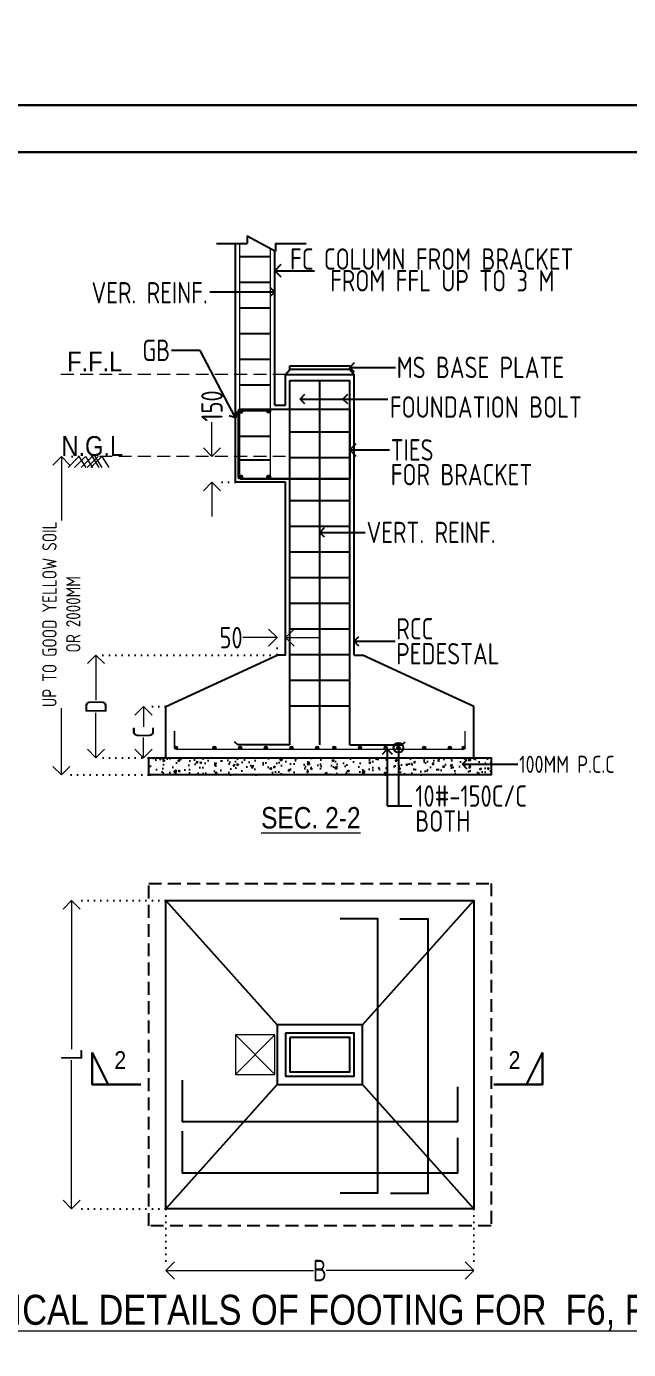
# Model space of a CAD drawing. Header units: inches. Extents: x -605 to 2991212, y -2872845 to 0.
# Drawn here: x 2389849 to 2396885, y -2129042 to -2113589 of the extents above; entities that cross this region are included whole.
import ezdxf
from ezdxf import colors
from ezdxf.entities.mleader import LeaderData, LeaderLine
from ezdxf.enums import TextEntityAlignment as Align
from ezdxf.math import Vec2, Vec3

# ---------------------------------------------------------------- set-up
doc = ezdxf.new("R2010")
doc.units = ezdxf.units.IN
doc.header["$LTSCALE"] = 600
doc.header["$MEASUREMENT"] = 0
for name, pattern in [('DASHED2', [0.375, 0.25, -0.125]), ('DOT2', [0.125, 0, -0.125]), ('HIDDEN', [0.375, 0.25, -0.125])]:
    doc.linetypes.add(name, pattern=pattern)
for name, color, linetype, lineweight in [('BLOCK', 7, 'Continuous', 30), ('L4', 4, 'Continuous', 30), ('PV_TEXT_ROMANS', 7, 'Continuous', 0), ('rDIMension', 1, 'Continuous', 18), ('rPCC DASH', 9, 'HIDDEN', 15), ('rRCC 1', 3, 'Continuous', 25), ('rRCC 2', 40, 'Continuous', 15), ('rREINF 1', 1, 'Continuous', 25), ('rSHEET', 2, 'Continuous', 30), ('TEXT3', 7, 'Continuous', 30), ('TEXT6', 6, 'Continuous', 50)]:
    doc.layers.add(name, color=color, linetype=linetype, lineweight=lineweight)
doc.layers.add('S&T_HATCH', color=7, linetype='Continuous')
doc.styles.add('DIM', font='geniso.shx', dxfattribs={"width": 0.85})
doc.styles.add('J.P', font='ARIALN.TTF')
doc.styles.add('ROMANS', font='arial.ttf')
doc.styles.add('TEXT3', font='geniso.shx')
doc.dimstyles.new('ST-150', dxfattribs={"dimscale": 75, "dimtxt": 3, "dimasz": 2, "dimexe": 0.18, "dimexo": 0.0625, "dimgap": 0.2, "dimtad": 0, "dimdec": 0, "dimlfac": 2, "dimzin": 0, "dimdsep": 46, "dimtxsty": 'DIM', "dimblk": 'OPEN90', "dimcen": 0.09, "dimclrd": 256, "dimclrt": 7, "dimadec": 0, "dimazin": 0, "dimtfac": 1, "dimtdec": 0, "dimtofl": 0, "dimtmove": 0, "dimatfit": 3, "dimldrblk": 'OPEN90', "dimfxl": 1, "dimtolj": 1, "dimtzin": 0, "dimlwd": -1, "dimarcsym": 0})
doc.dimstyles.new('ST-50', dxfattribs={"dimscale": 100, "dimtxt": 2.5, "dimasz": 2, "dimexe": 0.18, "dimexo": 0.0625, "dimgap": 0.2, "dimtad": 0, "dimdec": 0, "dimlfac": 0.5, "dimzin": 0, "dimdsep": 46, "dimtxsty": 'DIM', "dimblk": 'OPEN90', "dimcen": 0.09, "dimclrd": 256, "dimclrt": 7, "dimadec": 0, "dimazin": 0, "dimtfac": 1, "dimtdec": 0, "dimtofl": 0, "dimtmove": 0, "dimatfit": 3, "dimldrblk": 'OPEN90', "dimfxl": 1, "dimtolj": 1, "dimtzin": 0, "dimlwd": -1, "dimarcsym": 0})

# ---------------------------------------------------------------- blocks, each defined once
blk = doc.blocks.new('_Open90')
at = {"color": 0, "linetype": 'ByBlock', "lineweight": -2}
for p, q in [((0, 0), (-1, 0)), ((-0.5, 0.5), (0, 0)), ((0, 0), (-0.5, -0.5))]:
    blk.add_line(p, q, dxfattribs=at)
blk = doc.blocks.new('*D476')
at = {"layer": 'Defpoints', "color": 0, "linetype": 'ByBlock'}
for p in [(2390257.344848791, -2118612.119078918), (2390463.238713608, -2118612.119078918), (2391277.337801598, -2122331.481296727)]:
    blk.add_point(p, dxfattribs=at)
at = {"layer": 'rDIMension', "color": 0, "linetype": 'DOT2', "lineweight": -2}
for p, q in [((2390456.988713608, -2118612.119078918), (2390239.344848791, -2118612.119078918)), ((2391271.087801598, -2122331.481296727), (2390239.344848791, -2122331.481296727))]:
    blk.add_line(p, q, dxfattribs=at)
at = {"layer": 'rDIMension'}
for p, q in [((2390257.344848791, -2118812.119078918), (2390257.344848791, -2119358.39263237)), ((2390257.344848791, -2122131.481296727), (2390257.344848791, -2121551.73673237))]:
    blk.add_line(p, q, dxfattribs=at)
at = {"layer": 'rDIMension', "linetype": 'ByBlock', "xscale": 200, "yscale": 200, "zscale": 200}
for p, rotation in [((2390257.344848791, -2118612.119078918), 90), ((2390257.344848791, -2122331.481296727), 270)]:
    blk.add_blockref('_Open90', p, dxfattribs=dict(at, rotation=rotation))
at = {"layer": 'rDIMension', "color": 7, "linetype": 'ByBlock', "insert": (2390257.344848791, -2120455.064682371), "char_height": 250, "attachment_point": 5, "rotation": 90, "style": 'DIM'}
blk.add_mtext('\\A1;{\\H0.66667x;UP TO GOOD YELLOW SOIL\\POR 2000MM}', dxfattribs=at)
blk = doc.blocks.new('*D477')
at = {"layer": 'Defpoints', "color": 0, "linetype": 'ByBlock'}
for p in [(2391954.905560682, -2118612.119078918), (2392017.185183017, -2118912.119078919), (2392292.337801585, -2118912.119078919)]:
    blk.add_point(p, dxfattribs=at)
at = {"layer": 'rDIMension'}
for p, q in [((2392017.185183017, -2118412.119078918), (2392017.185183017, -2118212.119078918)), ((2392017.185183017, -2119112.119078919), (2392017.185183017, -2119312.119078919))]:
    blk.add_line(p, q, dxfattribs=at)
at = {"layer": 'rDIMension', "color": 0, "linetype": 'DOT2', "lineweight": -2}
for p, q in [((2391961.155560682, -2118612.119078918), (2392035.185183017, -2118612.119078918)), ((2392286.087801585, -2118912.119078919), (2391999.185183017, -2118912.119078919))]:
    blk.add_line(p, q, dxfattribs=at)
at = {"layer": 'rDIMension', "linetype": 'ByBlock', "xscale": 200, "yscale": 200, "zscale": 200}
for p, rotation in [((2392017.185183017, -2118612.119078918), 270), ((2392017.185183017, -2118912.119078919), 90)]:
    blk.add_blockref('_Open90', p, dxfattribs=dict(at, rotation=rotation))
at = {"layer": 'rDIMension', "color": 7, "linetype": 'ByBlock', "insert": (2392017.185183017, -2118022.0354175), "char_height": 250, "attachment_point": 5, "rotation": 90, "style": 'DIM'}
blk.add_mtext('\\A1;150', dxfattribs=at)
blk = doc.blocks.new('*D478')
at = {"layer": 'Defpoints', "color": 0, "linetype": 'ByBlock'}
for p in [(2392777.337801586, -2120727.671325594), (2392777.337801586, -2120931.481296727), (2392877.337801586, -2120931.481296727)]:
    blk.add_point(p, dxfattribs=at)
at = {"layer": 'rDIMension'}
for p, q in [((2392577.337801586, -2120727.671325594), (2392377.337801586, -2120727.671325594)), ((2393077.337801586, -2120727.671325594), (2393277.337801586, -2120727.671325594))]:
    blk.add_line(p, q, dxfattribs=at)
at = {"layer": 'rDIMension', "color": 0, "linetype": 'DOT2', "lineweight": -2}
for p, q in [((2392777.337801586, -2120925.231296727), (2392777.337801586, -2120709.671325594)), ((2392877.337801586, -2120925.231296727), (2392877.337801586, -2120709.671325594))]:
    blk.add_line(p, q, dxfattribs=at)
at = {"layer": 'rDIMension', "linetype": 'ByBlock', "xscale": 200, "yscale": 200, "zscale": 200}
blk.add_blockref('_Open90', (2392777.337801586, -2120727.671325594), dxfattribs=at)
at = {"layer": 'rDIMension', "linetype": 'ByBlock', "xscale": 200, "yscale": 200, "zscale": 200, "rotation": 180}
blk.add_blockref('_Open90', (2392877.337801586, -2120727.671325594), dxfattribs=at)
at = {"layer": 'rDIMension', "color": 7, "linetype": 'ByBlock', "insert": (2392240.379140169, -2120727.671325594), "char_height": 250, "attachment_point": 5, "style": 'DIM'}
blk.add_mtext('\\A1;50', dxfattribs=at)
blk = doc.blocks.new('*D479')
at = {"layer": 'Defpoints', "color": 0, "linetype": 'ByBlock'}
for p in [(2391216.953857545, -2121531.481296727), (2391477.337801598, -2121531.481296727), (2391477.337801598, -2122131.481296726)]:
    blk.add_point(p, dxfattribs=at)
at = {"layer": 'rDIMension', "color": 0, "linetype": 'DOT2', "lineweight": -2}
for p, q in [((2391471.087801598, -2121531.481296727), (2391198.953857545, -2121531.481296727)), ((2391471.087801598, -2122131.481296726), (2391198.953857545, -2122131.481296726))]:
    blk.add_line(p, q, dxfattribs=at)
at = {"layer": 'rDIMension'}
for p, q in [((2391216.953857545, -2121731.481296727), (2391216.953857545, -2121768.981296727)), ((2391216.953857545, -2121931.481296726), (2391216.953857545, -2121893.981296727))]:
    blk.add_line(p, q, dxfattribs=at)
at = {"layer": 'rDIMension', "linetype": 'ByBlock', "xscale": 200, "yscale": 200, "zscale": 200}
for p, rotation in [((2391216.953857545, -2121531.481296727), 90), ((2391216.953857545, -2122131.481296726), 270)]:
    blk.add_blockref('_Open90', p, dxfattribs=dict(at, rotation=rotation))
at = {"layer": 'rDIMension', "color": 7, "linetype": 'ByBlock', "insert": (2391216.953857545, -2121831.481296727), "char_height": 250, "attachment_point": 5, "rotation": 90, "style": 'DIM'}
blk.add_mtext('\\A1;C', dxfattribs=at)
blk = doc.blocks.new('*D480')
at = {"layer": 'Defpoints', "color": 0, "linetype": 'ByBlock'}
for p in [(2390661.719639026, -2120931.481296727), (2392777.337801586, -2120931.481296727), (2391277.337801598, -2122131.481296727)]:
    blk.add_point(p, dxfattribs=at)
at = {"layer": 'rDIMension', "color": 0, "linetype": 'DOT2', "lineweight": -2}
for p, q in [((2392771.087801586, -2120931.481296727), (2390643.719639026, -2120931.481296727)), ((2391271.087801598, -2122131.481296727), (2390643.719639026, -2122131.481296727))]:
    blk.add_line(p, q, dxfattribs=at)
at = {"layer": 'rDIMension'}
for p, q in [((2390661.719639026, -2121131.481296727), (2390661.719639026, -2121458.356296727)), ((2390661.719639026, -2121931.481296727), (2390661.719639026, -2121604.606296727))]:
    blk.add_line(p, q, dxfattribs=at)
at = {"layer": 'rDIMension', "linetype": 'ByBlock', "xscale": 200, "yscale": 200, "zscale": 200}
for p, rotation in [((2390661.719639026, -2120931.481296727), 90), ((2390661.719639026, -2122131.481296727), 270)]:
    blk.add_blockref('_Open90', p, dxfattribs=dict(at, rotation=rotation))
at = {"layer": 'rDIMension', "color": 7, "linetype": 'ByBlock', "insert": (2390661.719639026, -2121531.481296727), "char_height": 250, "attachment_point": 5, "rotation": 90, "style": 'DIM'}
blk.add_mtext('\\A1;D', dxfattribs=at)
blk = doc.blocks.new('*D481')
at = {"layer": 'Defpoints', "color": 0, "linetype": 'ByBlock'}
for p in [(2391477.337801598, -2123798.385692869), (2390376.999569729, -2127398.385692869), (2391477.337801598, -2127398.385692869)]:
    blk.add_point(p, dxfattribs=at)
at = {"layer": 'rDIMension', "color": 0, "linetype": 'DOT2', "lineweight": -2}
for p, q in [((2391471.087801598, -2123798.385692869), (2390358.999569729, -2123798.385692869)), ((2391471.087801598, -2127398.385692869), (2390358.999569729, -2127398.385692869))]:
    blk.add_line(p, q, dxfattribs=at)
at = {"layer": 'rDIMension'}
for p, q in [((2390376.999569729, -2123998.385692869), (2390376.999569729, -2125535.885692869)), ((2390376.999569729, -2127198.385692869), (2390376.999569729, -2125660.885692869))]:
    blk.add_line(p, q, dxfattribs=at)
at = {"layer": 'rDIMension', "linetype": 'ByBlock', "xscale": 200, "yscale": 200, "zscale": 200}
for p, rotation in [((2390376.999569729, -2123798.385692869), 90), ((2390376.999569729, -2127398.385692869), 270)]:
    blk.add_blockref('_Open90', p, dxfattribs=dict(at, rotation=rotation))
at = {"layer": 'rDIMension', "color": 7, "linetype": 'ByBlock', "insert": (2390376.999569729, -2125598.385692869), "char_height": 250, "attachment_point": 5, "rotation": 90, "style": 'DIM'}
blk.add_mtext('\\A1;L', dxfattribs=at)
blk = doc.blocks.new('*D482')
at = {"layer": 'Defpoints', "color": 0, "linetype": 'ByBlock'}
for p in [(2391477.337801598, -2127398.385692869), (2395077.337801597, -2127398.385692869), (2395077.337801597, -2128119.47300429)]:
    blk.add_point(p, dxfattribs=at)
at = {"layer": 'rDIMension', "color": 0, "linetype": 'DOT2', "lineweight": -2}
for p, q in [((2391477.337801598, -2127404.635692869), (2391477.337801598, -2128137.47300429)), ((2395077.337801597, -2127404.635692869), (2395077.337801597, -2128137.47300429))]:
    blk.add_line(p, q, dxfattribs=at)
at = {"layer": 'rDIMension'}
for p, q in [((2391677.337801598, -2128119.47300429), (2393204.212801597, -2128119.47300429)), ((2394877.337801597, -2128119.47300429), (2393350.462801597, -2128119.47300429))]:
    blk.add_line(p, q, dxfattribs=at)
at = {"layer": 'rDIMension', "linetype": 'ByBlock', "xscale": 200, "yscale": 200, "zscale": 200, "rotation": 180}
blk.add_blockref('_Open90', (2391477.337801598, -2128119.47300429), dxfattribs=at)
at = {"layer": 'rDIMension', "linetype": 'ByBlock', "xscale": 200, "yscale": 200, "zscale": 200}
blk.add_blockref('_Open90', (2395077.337801597, -2128119.47300429), dxfattribs=at)
at = {"layer": 'rDIMension', "color": 7, "linetype": 'ByBlock', "insert": (2393277.337801597, -2128119.47300429), "char_height": 250, "attachment_point": 5, "style": 'DIM'}
blk.add_mtext('\\A1;B', dxfattribs=at)
blk = doc.blocks.new('SMH-1')
at = {"layer": 'L4'}
for points in [[(0, 0), (814.6229330631322, 0), (814.6229330631322, 534.8206034718023)], [(814.6229330631322, 534.8206034718023), (546.0281598753063, 0)]]:
    blk.add_lwpolyline(points, dxfattribs=at)
at = {"layer": 'TEXT6', "style": 'ROMANS', "width": 0.85}
blk.add_attdef('SEC', text='', height=300, dxfattribs=at).set_placement((346.3707409001945, 410.1505165286653), align=Align.MIDDLE_CENTER)
blk = doc.blocks.new('_DotBlank')
at = {"color": 0, "linetype": 'ByBlock', "lineweight": -2}
blk.add_line((-0.5, 0), (-1, 0), dxfattribs=at)
blk.add_circle((0, 0), 0.5, dxfattribs=at)

msp = doc.modelspace()

# ---------------------------------------------------------------- hatches: boundary and pattern name
at = {"layer": 'rRCC 2'}
h = msp.add_hatch(color=256, dxfattribs=at)
h.dxf.hatch_style = 1
h.paths.add_polyline_path([(2392330.897981113, -2118084.847222629, -1), (2392376.082731149, -2118084.933697739, -1)])
h = msp.add_hatch(color=256, dxfattribs=at)
h.dxf.hatch_style = 1
h.paths.add_polyline_path([(2392655.538105406, -2118081.93306167, -1), (2392700.722855441, -2118082.01953678, -1)])
h = msp.add_hatch(color=256, dxfattribs=at)
h.dxf.hatch_style = 1
h.paths.add_polyline_path([(2392329.448020852, -2118849.052724009, -1), (2392374.632770887, -2118849.13919912, -1)])
h = msp.add_hatch(color=256, dxfattribs=at)
h.dxf.hatch_style = 1
h.paths.add_polyline_path([(2392657.96556697, -2118849.612242912, -1), (2392703.150317005, -2118849.698718023, -1)])
h = msp.add_hatch(color=256, dxfattribs=at)
h.dxf.hatch_style = 1
edge = h.paths.add_edge_path()
edge.add_arc((2391596.038581537, -2122012.780516787), 18.70077993899758, 0, 360)
h = msp.add_hatch(color=256, dxfattribs=at)
h.dxf.hatch_style = 1
edge = h.paths.add_edge_path()
edge.add_arc((2392046.038581526, -2122012.780516787), 18.70077993899758, 0, 360)
h = msp.add_hatch(color=256, dxfattribs=at)
h.dxf.hatch_style = 1
edge = h.paths.add_edge_path()
edge.add_arc((2392346.038581526, -2122012.780516787), 18.70077993899758, 0, 360)
h = msp.add_hatch(color=256, dxfattribs=at)
h.dxf.hatch_style = 1
edge = h.paths.add_edge_path()
edge.add_arc((2392646.038581526, -2122012.780516787), 18.70077993899758, 0, 360)
h = msp.add_hatch(color=256, dxfattribs=at)
h.dxf.hatch_style = 1
edge = h.paths.add_edge_path()
edge.add_arc((2392946.038581526, -2122012.780516787), 18.70077993899758, 0, 360)
h = msp.add_hatch(color=256, dxfattribs=at)
h.dxf.hatch_style = 1
edge = h.paths.add_edge_path()
edge.add_arc((2393246.038581526, -2122012.780516787), 18.70077993899758, 0, 360)
h = msp.add_hatch(color=256, dxfattribs=at)
h.dxf.hatch_style = 1
edge = h.paths.add_edge_path()
edge.add_arc((2393446.038581525, -2122012.780516787), 18.70077993899758, 0, 360)
h = msp.add_hatch(color=256, dxfattribs=at)
h.dxf.hatch_style = 1
edge = h.paths.add_edge_path()
edge.add_arc((2393746.038581525, -2122012.780516787), 18.70077993899758, 0, 360)
h = msp.add_hatch(color=256, dxfattribs=at)
h.dxf.hatch_style = 1
edge = h.paths.add_edge_path()
edge.add_arc((2394046.038581525, -2122012.780516787), 18.70077993899758, 0, 360)
h = msp.add_hatch(color=256, dxfattribs=at)
h.dxf.hatch_style = 1
edge = h.paths.add_edge_path()
edge.add_arc((2394196.038581536, -2122012.780516787), 18.70077993899758, 0, 360)
h = msp.add_hatch(color=256, dxfattribs=at)
h.dxf.hatch_style = 1
edge = h.paths.add_edge_path()
edge.add_arc((2394496.038581536, -2122012.780516787), 18.70077993899758, 0, 360)
h = msp.add_hatch(color=256, dxfattribs=at)
h.dxf.hatch_style = 1
edge = h.paths.add_edge_path()
edge.add_arc((2394796.038581536, -2122012.780516787), 18.70077993899758, 0, 360)
h = msp.add_hatch(color=256, dxfattribs=at)
h.dxf.hatch_style = 1
edge = h.paths.add_edge_path()
edge.add_arc((2394958.637021658, -2122012.780516787), 18.70077993899758, 0, 360)
at = {"layer": 'S&T_HATCH', "linetype": 'ByBlock', "transparency": 33554559}
h = msp.add_hatch(dxfattribs=at)
h.set_pattern_fill('AR-CONC', color=256, scale=30)
h.set_pattern_definition([(49.99999999999999, (10034.66563468194, -90167.11739394534), (215.178054780226, -18.82564049477853), [22.5, -247.5]), (355, (10034.66563468194, -90167.11739394534), (-41.6254000839, 225.6576401100035), [18, -198]), (100.45144446, (10052.59713898194, -90168.68619714535), (173.5526540181336, 206.8319972905888), [19.12205759999996, -210.3426335999997]), (46.18420000000001, (10034.66563468194, -90107.11739394534), (320.1723992014717, -49.65578423792296), [33.75, -371.25]), (96.63563549, (10061.34665818194, -90111.25538604535), (280.3985837022685, 292.2355802323651), [28.6831026, -315.5141279999999]), (351.1841639899999, (10034.66563468194, -90107.11739394534), (280.3985835164319, 292.2355800809971), [27, -297.0000003]), (21, (10064.66563468194, -90122.11739394534), (179.0721156355385, -120.7856671996016), [22.5, -247.5]), (326.0000000000001, (10064.66563468194, -90122.11739394534), (72.99459957647451, 217.5450135140559), [18, -198]), (71.45144474, (10079.58831088194, -90132.18286614533), (252.0667130189913, 96.75934584190615), [19.122057, -210.3426336]), (37.50000000000001, (10034.66563468194, -90167.11739394534), (3.647956595187201, 99.86815614939344), [0, -195.6, 0, -201, 0, -198.75]), (7.499999999999999, (10034.66563468194, -90167.11739394534), (78.92086123264458, 118.3235135647081), [0, -114.6, 0, -191.1, 0, -75.75]), (327.5, (9967.765634681935, -90167.11739394534), (160.1467308517227, -6.766461520313927), [0, -75, 0, -234, 0, -310.5]), (317.5, (9937.765634681935, -90167.11739394534), (174.9558508027159, 30.03149469969532), [0, -97.5, 0, -155.4, 0, -220.5])])
h.paths.add_polyline_path([(2395277.337801598, -2122131.481296727), (2391277.337801598, -2122131.481296726), (2391277.337801598, -2122331.481296726), (2395277.337801598, -2122331.481296727)])

# ---------------------------------------------------------------- linework, layer by layer
at = {"color": 7, "linetype": 'DASHED2'}
msp.add_lwpolyline([(2391277.337801598, -2127598.385692869), (2391277.337801598, -2123598.385692869), (2395277.337801598, -2123598.385692869), (2395277.337801598, -2127598.385692869)], close=True, dxfattribs=at)
at = {"color": 1, "linetype": 'ByBlock'}
for points in [[(2391477.337801598, -2127398.385692869), (2391477.337801598, -2123798.385692869), (2395077.337801598, -2123798.385692869), (2395077.337801598, -2127398.385692869)], [(2392777.337801586, -2125248.385692869), (2392777.337801586, -2125948.385692869), (2393777.337801586, -2125948.385692869), (2393777.337801586, -2125248.385692869)]]:
    msp.add_lwpolyline(points, close=True, dxfattribs=at)
for points in [[(2392777.337801586, -2125248.385692869), (2391477.337801598, -2123798.385692869)], [(2393777.337801586, -2125248.385692869), (2395077.337801597, -2123798.385692869)], [(2392777.337801586, -2125948.385692869), (2391477.337801598, -2127398.385692869)], [(2393777.337801586, -2125948.385692869), (2395077.337801597, -2127398.385692869)]]:
    msp.add_lwpolyline(points, dxfattribs=at)
at = {"color": 3, "linetype": 'ByBlock'}
msp.add_lwpolyline([(2392877.337801586, -2125348.385692869), (2392877.337801586, -2125848.385692869), (2393677.337801586, -2125848.385692869), (2393677.337801586, -2125348.385692869)], close=True, dxfattribs=at)
at = {"color": 2, "linetype": 'ByBlock'}
msp.add_lwpolyline([(2392927.337801586, -2125398.385692869), (2392927.337801586, -2125798.385692869), (2393627.337801586, -2125798.385692869), (2393627.337801586, -2125398.385692869)], close=True, dxfattribs=at)
at = {"layer": 'rPCC DASH'}
for p, q in [((2392877.337801586, -2117652.119078918), (2390234.14005492, -2117652.119078918)), ((2392877.337801586, -2118612.119078918), (2390606.903607483, -2118612.119078918))]:
    msp.add_line(p, q, dxfattribs=at)
at = {"layer": 'rRCC 1'}
for p, q in [((2392428.638868378, -2116034.427471776), (2392759.531229381, -2116214.57310945)), ((2392428.638868378, -2116034.427471776), (2392428.638868378, -2116124.500290613)), ((2392071.585048877, -2116124.500290613), (2392428.638868378, -2116124.500290613)), ((2392292.337801585, -2118912.119078918), (2392292.337801585, -2116124.500290613)), ((2392759.531229381, -2116124.500290613), (2393116.585048882, -2116124.500290613)), ((2392759.531229381, -2116124.500290613), (2392759.531229381, -2116214.57310945)), ((2392752.337801585, -2118012.119078918), (2392752.337801585, -2116210.656837)), ((2392877.337801586, -2118012.119078918), (2392877.337801586, -2117652.119078918)), ((2392877.337801586, -2117652.119078918), (2393677.337801586, -2117652.119078918)), ((2393677.337801586, -2120931.481296727), (2393677.337801586, -2117652.119078918)), ((2392292.337801585, -2118912.119078918), (2392292.337801585, -2118612.119078918)), ((2392877.337801586, -2120931.481296727), (2392877.337801586, -2118912.119078918)), ((2391477.337801598, -2121531.481296726), (2392777.337801586, -2120931.481296727)), ((2392877.337801586, -2120931.481296727), (2392777.337801586, -2120931.481296727)), ((2393677.337801585, -2120931.481296727), (2393777.337801585, -2120931.481296727)), ((2395077.337801597, -2121531.481296727), (2393777.337801585, -2120931.481296727)), ((2391477.337801598, -2122131.481296726), (2391477.337801598, -2121531.481296726)), ((2395077.337801597, -2122131.481296727), (2395077.337801597, -2121531.481296727))]:
    msp.add_line(p, q, dxfattribs=at)
at = {"layer": 'rRCC 1', "color": 2}
for p, q in [((2392342.337801585, -2116275.538683426), (2392702.337801585, -2116275.538683425)), ((2392342.337801585, -2116575.538683426), (2392702.337801585, -2116575.538683426)), ((2392342.337801585, -2116875.538683426), (2392702.337801585, -2116875.538683426)), ((2392342.337801585, -2117175.538683426), (2392702.337801585, -2117175.538683426)), ((2392342.337801585, -2117475.538683426), (2392702.337801585, -2117475.538683426)), ((2392927.337801586, -2121977.606530706), (2392927.337801586, -2117724.109416851)), ((2392927.337801586, -2117724.109416851), (2393627.337801586, -2117724.109416851)), ((2392927.337801586, -2121977.606530706), (2392927.337801586, -2117724.109416851)), ((2393277.337801586, -2121977.606530706), (2393277.337801586, -2117724.109416851)), ((2393277.337801587, -2121977.606530706), (2393277.337801587, -2117724.109416851)), ((2393627.337801586, -2121977.606530706), (2393627.337801586, -2117724.109416851)), ((2392342.337801585, -2117775.538683426), (2392702.337801585, -2117775.538683426)), ((2392342.337801585, -2118075.538683425), (2392702.337801585, -2118075.538683426)), ((2392927.337801586, -2118324.109416851), (2393627.337801586, -2118324.109416851)), ((2392342.337801585, -2118375.538683426), (2392702.337801585, -2118375.538683426)), ((2392342.337801585, -2118649.150357543), (2392702.337801585, -2118649.150357543)), ((2392927.337801586, -2118624.109416851), (2393627.337801586, -2118624.109416851)), ((2392350.396115111, -2118873.376262838), (2393627.337801586, -2118874.371798269)), ((2392927.337801586, -2119124.109416851), (2393627.337801586, -2119124.109416851)), ((2392927.337801586, -2119424.109416851), (2393627.337801586, -2119424.109416851)), ((2392927.337801586, -2119724.109416851), (2393627.337801586, -2119724.109416851)), ((2392927.337801586, -2120024.109416851), (2393627.337801586, -2120024.109416851)), ((2392927.337801586, -2120324.109416851), (2393627.337801586, -2120324.109416851)), ((2392927.337801586, -2120624.109416851), (2393627.337801586, -2120624.109416851)), ((2392927.337801586, -2120924.109416851), (2393627.337801586, -2120924.109416851)), ((2392927.337801586, -2121224.109416851), (2393627.337801586, -2121224.109416851)), ((2392927.337801586, -2121524.109416851), (2393627.337801586, -2121524.109416851)), ((2392319.177801586, -2121977.606530706), (2392279.057035524, -2121943.605946715)), ((2392927.337801586, -2121977.606530706), (2392319.177801586, -2121977.606530706)), ((2393627.337801586, -2121977.606530706), (2394235.497801587, -2121977.606530706)), ((2394235.497801587, -2121977.606530706), (2394275.618567649, -2121943.605946715))]:
    msp.add_line(p, q, dxfattribs=at)
at = {"layer": 'rRCC 1', "color": 0}
for p, q in [((2392877.337801586, -2117652.119078918), (2392927.337801586, -2117594.536799219)), ((2393627.337801586, -2117594.536799219), (2393677.337801586, -2117652.119078918))]:
    msp.add_line(p, q, dxfattribs=at)
msp.add_lwpolyline([(2392927.337801586, -2117553.704323168), (2393627.337801586, -2117553.704323168), (2393627.337801586, -2117594.536799219), (2392927.337801586, -2117594.536799219)], close=True, dxfattribs=at)
at = {"layer": 'rRCC 1'}
for points in [[(2392877.337801586, -2118912.119078918), (2392292.337801585, -2118912.119078918), (2392292.337801585, -2118012.119078918)], [(2392752.337801585, -2118012.119078918), (2392877.337801586, -2118012.119078918)], [(2392877.337801586, -2118873.74492917), (2392877.337801586, -2118873.76794149)]]:
    msp.add_lwpolyline(points, dxfattribs=at)
at = {"layer": 'rRCC 1', "color": 2}
msp.add_lwpolyline([(2392348.463428432, -2118058.529065346), (2393627.337801586, -2118058.529065346), (2393627.337801586, -2118874.371798269), (2392348.44783594, -2118873.374743911, -0.4139852340272943), (2392328.463428432, -2118853.374749989), (2392328.463428432, -2118078.529065346, -0.414213562373095)], format="xyb", close=True, dxfattribs=at)
at = {"layer": 'rRCC 1'}
msp.add_lwpolyline([(2391277.337801598, -2122131.481296726), (2395277.337801598, -2122131.481296727), (2395277.337801598, -2122331.481296727), (2391277.337801598, -2122331.481296726)], close=True, dxfattribs=at)
at = {"layer": 'rRCC 1', "color": 2}
for points in [[(2393514.978249551, -2124008.028492045), (2393951.158109018, -2124008.028492045), (2393951.158109018, -2127215.988083418), (2393514.978249551, -2127215.988083418)], [(2394212.311115714, -2124013.594972393), (2394539.376295762, -2124013.594972393), (2394539.376295762, -2127221.554563766), (2394103.196436295, -2127221.554563766)], [(2394884.425584754, -2125972.256667096), (2394884.425584754, -2126384.09042747), (2391672.982144849, -2126384.09042747), (2391672.982144849, -2125894.72746088)], [(2394884.425584754, -2126569.434756566), (2394884.425584754, -2126981.26851694), (2391672.982144849, -2126981.26851694), (2391672.982144849, -2126491.90555035)]]:
    msp.add_lwpolyline(points, dxfattribs=at)
at = {"layer": 'rRCC 2'}
for p, q in [((2392342.337801585, -2118818.957572733), (2392342.337801585, -2116124.500290613)), ((2392702.337801585, -2118818.957572733), (2392702.337801585, -2116183.435652877)), ((2392702.337801585, -2118873.650645312), (2392702.337801585, -2116183.435652877)), ((2390463.238713608, -2118612.119078918), (2390335.359399459, -2118740.175964011)), ((2390540.331910466, -2118612.119078918), (2390412.452596318, -2118740.175964011)), ((2390463.238713608, -2118612.119078918), (2390543.048780838, -2118740.175964011)), ((2390616.177074999, -2118612.119078918), (2390488.297760849, -2118740.175964011)), ((2390540.331910466, -2118612.119078918), (2390620.141977697, -2118740.175964011)), ((2390688.410945992, -2118612.119078918), (2390560.531631843, -2118740.175964011)), ((2390730.560326359, -2118612.119078918), (2390602.68101221, -2118740.175964011)), ((2390616.177074999, -2118612.119078918), (2390695.987142229, -2118740.175964011)), ((2390648.396598164, -2118612.119078918), (2390728.206665394, -2118740.175964011)), ((2390730.560326359, -2118612.119078918), (2390810.37039359, -2118740.175964011))]:
    msp.add_line(p, q, dxfattribs=at)
at = {"layer": 'rRCC 2', "color": 6}
for p, q in [((2392292.337801585, -2125368.385692877), (2392752.337801585, -2125828.385692877)), ((2392752.337801585, -2125368.385692877), (2392292.337801585, -2125828.385692877))]:
    msp.add_line(p, q, dxfattribs=at)
at = {"layer": 'rRCC 2'}
for points in [[(2391577.337801598, -2121821.481296726), (2391577.337801598, -2122012.780516787)], [(2391577.337801598, -2122012.780516787), (2391577.337801598, -2121821.481296727)], [(2394977.337801598, -2122012.780516787), (2394977.337801598, -2121821.481296727)], [(2391596.038581537, -2122031.481296726), (2394958.637021658, -2122031.481296727)]]:
    msp.add_lwpolyline(points, dxfattribs=at)
at = {"layer": 'rRCC 2', "color": 6}
msp.add_lwpolyline([(2392292.337801585, -2125368.385692877), (2392292.337801585, -2125828.385692877), (2392752.337801585, -2125828.385692877), (2392752.337801585, -2125368.385692877)], close=True, dxfattribs=at)
at = {"layer": 'rRCC 2'}
for centre, radius in [((2392353.490356131, -2118084.890460184), 22.59241639155215), ((2392353.490356131, -2118084.890460183), 22.59241639155215), ((2392678.130480423, -2118081.976299225), 22.59241639155215), ((2392678.130480423, -2118081.976299225), 22.59241639155215), ((2392352.040395869, -2118849.095961564), 22.59241639155215), ((2392352.040395869, -2118849.095961564), 22.59241639155215), ((2392680.557941988, -2118849.655480468), 22.59241639155215), ((2392680.557941988, -2118849.655480468), 22.59241639155215), ((2391596.038581537, -2122012.780516787), 18.70077993899758), ((2391596.038581537, -2122012.780516787), 18.70077993899758), ((2392046.038581526, -2122012.780516787), 18.70077993899758), ((2392046.038581526, -2122012.780516787), 18.70077993899758), ((2392346.038581526, -2122012.780516787), 18.70077993899758), ((2392346.038581526, -2122012.780516787), 18.70077993899758), ((2392646.038581526, -2122012.780516787), 18.70077993899758), ((2392646.038581526, -2122012.780516787), 18.70077993899758), ((2392946.038581526, -2122012.780516787), 18.70077993899758), ((2392946.038581526, -2122012.780516787), 18.70077993899758), ((2393246.038581526, -2122012.780516787), 18.70077993899758), ((2393246.038581526, -2122012.780516787), 18.70077993899758), ((2393446.038581525, -2122012.780516787), 18.70077993899758), ((2393446.038581525, -2122012.780516787), 18.70077993899758), ((2393746.038581525, -2122012.780516787), 18.70077993899758), ((2393746.038581525, -2122012.780516787), 18.70077993899758), ((2394046.038581525, -2122012.780516787), 18.70077993899758), ((2394046.038581525, -2122012.780516787), 18.70077993899758), ((2394196.038581536, -2122012.780516787), 18.70077993899758), ((2394196.038581536, -2122012.780516787), 18.70077993899758), ((2394496.038581536, -2122012.780516787), 18.70077993899758), ((2394496.038581536, -2122012.780516787), 18.70077993899758), ((2394796.038581536, -2122012.780516787), 18.70077993899758), ((2394796.038581536, -2122012.780516787), 18.70077993899758), ((2394958.637021658, -2122012.780516787), 18.70077993899758), ((2394958.637021658, -2122012.780516787), 18.70077993899758)]:
    msp.add_circle(centre, radius, dxfattribs=at)
at = {"layer": 'rSHEET'}
msp.add_lwpolyline([(2379156.985346987, -2155416.219852084), (2437014.36531185, -2155416.219852084), (2437014.36531185, -2114506.919551145), (2379156.985346987, -2114506.919551145)], close=True, dxfattribs=at)
msp.add_lwpolyline([(2380121.275013069, -2154866.230354306), (2436050.075645769, -2154866.230354306, 0.414213562373095), (2436463.342645519, -2154452.963354557), (2436463.342645519, -2115470.176048673, 0.414213562373095), (2436050.07564577, -2115056.909048924), (2380121.275013069, -2115056.909048924, 0.414213562373095), (2379708.008013319, -2115470.176048673), (2379708.008013319, -2154452.963354557, 0.414213562373095)], format="xyb", close=True, dxfattribs=at)

# ---------------------------------------------------------------- block references
at = {"layer": 'BLOCK'}
ref = msp.add_blockref('SMH-1', (2391187.327320368, -2125948.385692869), dxfattribs=dict(at, xscale=-0.6985281548173935, yscale=0.6985281548173935, zscale=0.6985281548173935))
ref.add_attrib('SEC', '2', dxfattribs={"layer": 'TEXT6', "height": 209.558446445218, "style": 'ROMANS', "width": 0.85}).set_placement((2390945.377605844, -2125661.884009361), align=Align.MIDDLE_CENTER)
at = {"layer": 'BLOCK', "xscale": 0.6985281548173935, "yscale": 0.6985281548173935, "zscale": 0.6985281548173935}
msp.add_blockref('SMH-1', (2395309.964167135, -2125948.385692869), dxfattribs=at).add_auto_attribs({'SEC': '2'})

# ---------------------------------------------------------------- texts
at = {"layer": 'PV_TEXT_ROMANS', "style": 'J.P'}
for s, height, p in [('%%USEC. 2-2', 250, (2393172.15785703, -2122831.361161537)), ('%%UTYPICAL DETAILS OF FOOTING FOR  F6, F7, F4A, F5A', 350, (2394066.551476731, -2128607.942949825))]:
    msp.add_text(s, height=height, rotation=359.9999999999999, dxfattribs=at).set_placement(p, align=Align.MIDDLE)
at = {"layer": 'rDIMension', "color": 7, "style": 'DIM'}
for s, insert, char_height, attachment_point in [('\\A1;VER. REINF. ', (2391967.490103503, -2116699.469419154), 250, 6), ('\\A1;100MM P.C.C', (2395605.094258655, -2122207.070124854), 200, 4)]:
    msp.add_mtext(s, dxfattribs=dict(at, insert=insert, char_height=char_height, attachment_point=attachment_point))
at = {"layer": 'rDIMension', "color": 7, "char_height": 250, "attachment_point": 4, "line_spacing_factor": 0.7, "style": 'DIM'}
for s, insert in [('\\A1;RCC\\PPEDESTAL', (2394170.654502765, -2120770.466039486)), ('\\A1;10#-150C/C\\PBOTH', (2394392.695480471, -2122723.650567488))]:
    msp.add_mtext(s, dxfattribs=dict(at, insert=insert))
at = {"layer": 'rRCC 1', "color": 7, "insert": (2391528.377122985, -2117371.958534732), "char_height": 250, "attachment_point": 6, "style": 'DIM'}
msp.add_mtext('\\A1;GB', dxfattribs=at)
at = {"layer": 'rRCC 2', "color": 7, "char_height": 250, "style": 'DIM'}
for s, insert, attachment_point in [('\\A1;FC COLUMN FROM BRACKET', (2396240.425042174, -2116305.85616844), 6), ('\\A1;FROM FFL UP TO 3 M', (2396017.717662669, -2116558.92069637), 6), ('\\A1;MS BASE PLATE', (2394175.710714901, -2117571.344836629), 4), ('\\A1;FOUNDATION BOLT', (2394095.761235199, -2118034.751859482), 4), ('\\A1;TIES ', (2394105.689019803, -2118534.964336385), 4), ('\\A1;FOR BRACKET', (2394105.689019803, -2118823.709866479), 4), ('\\A1;VERT. REINF.', (2393823.104546561, -2119498.599862008), 4)]:
    msp.add_mtext(s, dxfattribs=dict(at, insert=insert, attachment_point=attachment_point))
at = {"layer": 'TEXT3', "style": 'ROMANS', "width": 0.85}
for s, p in [('F.F.L', (2390323.486144773, -2117618.854875833)), ('N.G.L', (2390257.344848792, -2118606.632238631))]:
    msp.add_text(s, height=232.5536011379122, dxfattribs=at).set_placement(p)

# ---------------------------------------------------------------- dimensions: what is measured, and where the dimension line sits
at = {"layer": 'rDIMension'}
dim = msp.add_linear_dim(base=(2392017.185183017, -2118912.119078919), p1=(2391954.905560682, -2118612.119078918), p2=(2392292.337801585, -2118912.119078919), angle=90, dimstyle='ST-50', dxfattribs=at)
dim.commit()
dim.dimension.update_dxf_attribs({"geometry": '*D477', "text_midpoint": (2392017.185183017, -2118022.0354175), "dimtype": 160})
dim = msp.add_linear_dim(base=(2390257.344848791, -2118612.119078918), p1=(2391277.337801598, -2122331.481296727), p2=(2390463.238713608, -2118612.119078918), angle=90, text='{\\H0.66667x;UP TO GOOD YELLOW SOIL\\POR 2000MM}', dimstyle='ST-50', dxfattribs=at)
dim.commit()
dim.dimension.update_dxf_attribs({"geometry": '*D476', "text_midpoint": (2390257.344848791, -2120455.064682371), "dimtype": 160})
dim = msp.add_linear_dim(base=(2392777.337801586, -2120727.671325594), p1=(2392877.337801586, -2120931.481296727), p2=(2392777.337801586, -2120931.481296727), dimstyle='ST-50', dxfattribs=at)
dim.commit()
dim.dimension.update_dxf_attribs({"geometry": '*D478', "text_midpoint": (2392240.379140169, -2120727.671325594)})
for base, p1, p2, text, picture, middle in [((2390661.719639026, -2120931.481296727), (2391277.337801598, -2122131.481296727), (2392777.337801586, -2120931.481296727), 'D', '*D480', (2390661.719639026, -2121531.481296727)), ((2391216.953857545, -2121531.481296727), (2391477.337801598, -2122131.481296726), (2391477.337801598, -2121531.481296727), 'C', '*D479', (2391216.953857545, -2121831.481296727)), ((2390376.999569729, -2127398.385692869), (2391477.337801598, -2123798.385692869), (2391477.337801598, -2127398.385692869), 'L', '*D481', (2390376.999569729, -2125598.385692869))]:
    dim = msp.add_linear_dim(base=base, p1=p1, p2=p2, angle=90, text=text, dimstyle='ST-50', dxfattribs=at)
    dim.commit()
    dim.dimension.update_dxf_attribs({"geometry": picture, "text_midpoint": middle})
dim = msp.add_linear_dim(base=(2395077.337801597, -2128119.47300429), p1=(2391477.337801598, -2127398.385692869), p2=(2395077.337801597, -2127398.385692869), text='B', dimstyle='ST-50', dxfattribs=at)
dim.commit()
dim.dimension.update_dxf_attribs({"geometry": '*D482', "text_midpoint": (2393277.337801597, -2128119.47300429)})

# ---------------------------------------------------------------- leaders
at = {"layer": 'rRCC 2', "color": 7}
ml = msp.add_multileader_mtext('Standard', dxfattribs=at)
ml.set_content('\\A1;\\W0.85;(a)4-12# ', color=7, style='TEXT3')
ml.set_leader_properties(color=256, linetype='ByLayer', lineweight=-1)
ml.set_arrow_properties(name='DOTBLANK')
ml.build(insert=Vec2(0, 0))
ml.multileader.update_dxf_attribs({"text_top_attachment_type": 0, "text_bottom_attachment_type": 0, "dogleg_length": 7.469940020243327, "arrow_head_size": 187.5, "scale": 75})
ctx = ml.context
ctx.base_point, ctx.scale, ctx.char_height, ctx.arrow_head_size, ctx.landing_gap_size, ctx.plane_origin = Vec3(2449102.551911497, -2386705.75960088), 75, 250, 187.5, 6.75, Vec3(2444752.554537613, -2386753.705071154)
ctx.text_align_type = 2
notes = []
notes.append((ctx, [(0, (0, 0, 0), (0, 0), (1, 0), 1, [])]))
ctx.mtext.insert, ctx.mtext.alignment, ctx.mtext.flow_direction = Vec3(2450129.21825008, -2386574.50960088), 3, 5
ml = msp.add_multileader_mtext('Standard', dxfattribs=at)
ml.set_content('\\A1;\\W0.85;(a)4-12# ', color=7, style='TEXT3')
ml.set_leader_properties(color=256, linetype='ByLayer', lineweight=-1)
ml.set_arrow_properties(name='DOTBLANK')
ml.build(insert=Vec2(0, 0))
ml.multileader.update_dxf_attribs({"text_top_attachment_type": 0, "text_bottom_attachment_type": 0, "dogleg_length": 7.469940020243327, "arrow_head_size": 187.5, "scale": 75})
ctx = ml.context
ctx.base_point, ctx.scale, ctx.char_height, ctx.arrow_head_size, ctx.landing_gap_size, ctx.plane_origin = Vec3(2474235.518732073, -2625457.084461873), 75, 250, 187.5, 6.75, Vec3(2469885.521358189, -2625505.029932146)
ctx.text_align_type = 2
notes.append((ctx, [(0, (0, 0, 0), (0, 0), (1, 0), 1, [])]))
ctx.mtext.insert, ctx.mtext.alignment, ctx.mtext.flow_direction = Vec3(2475262.185070655, -2625325.834461873), 3, 5
at = {"layer": 'rREINF 1'}
msp.add_leader([(2392750.869874965, -2116441.592935078), (2393214.153495466, -2116441.592935078)], dimstyle='ST-150', dxfattribs=at)
for points, override in [([(2392751.162355329, -2116690.746284047), (2391991.03807835, -2116690.746284047)], {"dimasz": 1.5}), ([(2393046.564576815, -2117941.703632635), (2393847.840152078, -2117941.703632635)], {"dimasz": 1.5}), ([(2393546.484105909, -2117941.703632635), (2394072.908376102, -2117941.703632635)], {"dimasz": 1.5}), ([(2394064.671929745, -2122031.481296726), (2394064.671929745, -2122691.468306045), (2394351.127497235, -2122691.468306045)], {"dimasz": 1.5}), ([(2394196.038581536, -2122012.780516787), (2394196.038581536, -2122691.468306045), (2394351.127497235, -2122691.468306045)], {"dimasz": 1.5, "dimldrblk": 'DotBlank'})]:
    msp.add_leader(points, dimstyle='ST-150', override=override, dxfattribs=at)
at = {"layer": 'rREINF 1', "annotation_type": 0, "has_hookline": 1}
for points, hookline_direction, text_width in [([(2392292.337801585, -2118161.261315404), (2391877.780270591, -2117371.958534732), (2391543.377122985, -2117371.958534732)], 1, 276.25), ([(2393677.337801586, -2120770.466039486), (2394155.654502765, -2120770.466039486)], 0, 1253.75), ([(2394942.641195911, -2122207.070124854), (2395590.094258655, -2122207.070124854)], 0, 1122)]:
    msp.add_leader(points, dimstyle='ST-150', override={"dimasz": 1.5}, dxfattribs=dict(at, hookline_direction=hookline_direction, text_width=text_width))
at = {"layer": 'rREINF 1', "annotation_type": 0, "has_hookline": 1, "hookline_direction": 0, "horizontal_direction": (1, 1.430212185077031e-12, 0)}
for points, text_width in [([(2393627.337801586, -2117571.344836629), (2394160.710714901, -2117571.344836629)], 1976.25), ([(2393275.810425419, -2119498.599862008), (2393808.104546561, -2119498.599862008)], 1530)]:
    msp.add_leader(points, dimstyle='ST-150', override={"dimasz": 1.5}, dxfattribs=dict(at, text_width=text_width))
at = {"layer": 'rREINF 1', "annotation_type": 0, "has_hookline": 1, "hookline_direction": 0, "text_width": 488.5355487179054, "horizontal_direction": (1, 1.430212185077031e-12, 0)}
msp.add_leader([(2393627.405399302, -2118534.964336385), (2394090.689019803, -2118534.964336385)], dimstyle='ST-150', dxfattribs=at)
for ctx, leaders in notes:
    for number, flags, end, landing, length, lines in leaders:
        leader = LeaderData()
        leader.index, (leader.has_last_leader_line, leader.has_dogleg_vector, leader.attachment_direction) = number, flags
        leader.last_leader_point, leader.dogleg_vector, leader.dogleg_length = Vec3(end), Vec3(landing), length
        for number, points, colour, breaks in lines:
            line = LeaderLine()
            line.index, line.vertices, line.color, line.breaks = number, Vec3.list(points), colors.encode_raw_color(colour), breaks
            leader.lines.append(line)
        ctx.leaders.append(leader)

doc.saveas('drawing.dxf')
